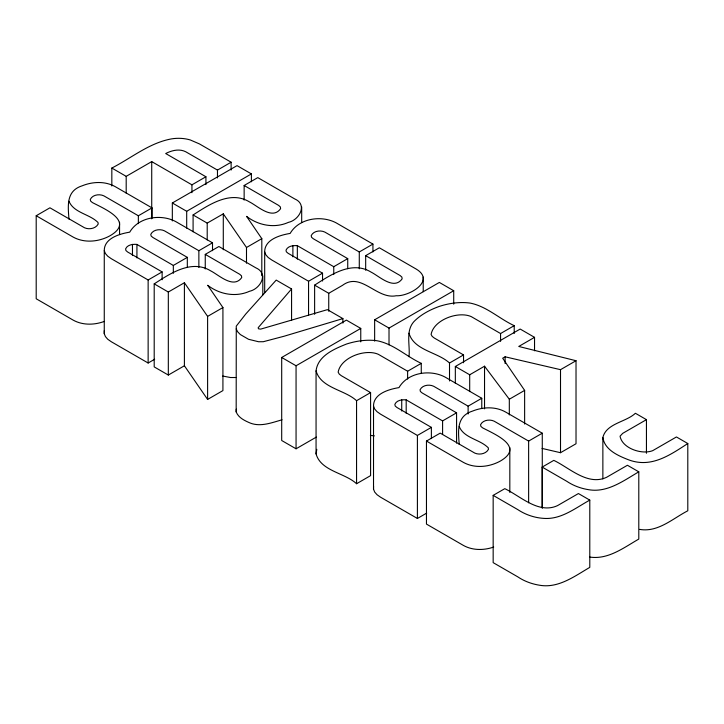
<?xml version="1.0" encoding="UTF-8"?>
<svg xmlns="http://www.w3.org/2000/svg" width="724" height="724" viewBox="0 0 724 724"><rect width="100%" height="100%" fill="white"/><g stroke="black" fill="none" stroke-linecap="round" stroke-linejoin="round"><path stroke-width="1.09" d="M154.665 359.249L148.139 363.014L111.306 341.746L107.767 339.266L105.423 336.588L104.265 333.719L104.265 250.685C104.12 238.16 119.822 233.807 129.723 232.16C138.501 216.965 160.846 213.707 175.67 221.553L212.512 242.821L212.512 250.676M104.265 333.719L104.292 330.642M264.685 292.342L264.685 251.952C264.541 239.427 280.242 235.074 290.143 233.427C298.922 218.232 321.266 214.974 336.09 222.82L372.932 244.088L372.932 251.943M426.717 513.09L417.404 518.475L380.562 497.207L377.032 494.718L374.679 492.049L373.521 489.171L373.521 406.137C373.376 393.612 389.078 389.259 398.978 387.612C407.757 372.417 430.11 369.168 444.934 377.005L481.768 398.272L481.768 408.372M373.521 489.171L373.548 486.103M68.979 219.173C67.848 205.145 66.282 190.783 82.21 185.797C92.645 181.561 105.134 181.018 115.17 186.62L152.004 207.888L152.004 217.987M205.254 268.975L205.254 254.386L218.901 246.513L255.789 267.808C269.093 273.464 260.305 288.985 249.545 291.265C235.716 297.474 219.499 294.424 207.688 285.274L222.92 307.555L222.92 390.589L207.607 399.431L184.403 365.774L184.403 282.74L168.321 292.025L154.203 283.871L154.203 366.896L168.321 375.05L184.403 365.774M244.142 200.077L244.142 185.489L257.789 177.615L294.677 198.91C307.981 204.566 299.193 220.087 288.433 222.358C274.613 228.576 258.387 225.526 246.576 216.376L261.807 238.658L261.807 275.681M365.674 270.242L365.674 255.653L379.322 247.78L416.209 269.075C436.056 280.975 408.924 296.559 396.254 295.745C376.552 299.745 361.113 271.4 342.488 285.356L328.741 293.292L314.623 285.138L314.623 314.307M459.242 444.5C458.111 430.463 456.554 416.101 472.482 411.114C482.908 406.879 495.397 406.336 505.433 411.938L542.276 433.205L542.276 508.384M152.004 207.888L138.356 215.77L103.912 195.878C99.487 193.724 92.554 194.647 90.283 199.426L90.627 201.064L92.364 202.548C105.532 209.39 134.429 221.444 110.211 235.662C99.061 241.87 84.563 243.382 73.133 237.065L36.2 215.743L36.2 298.768L73.133 320.099C82.59 325.393 94.355 325.139 104.319 321.411M542.276 433.205L528.629 441.088L494.175 421.196C489.75 419.042 482.827 419.965 480.546 424.744L480.89 426.382L482.627 427.866C495.795 434.708 524.692 446.762 500.474 460.98C489.324 467.188 474.826 468.7 463.396 462.383L426.463 441.061L426.463 524.095L463.396 545.416C472.582 550.566 483.958 550.457 493.714 547.045M282.07 419.802C271.219 422.816 259.536 427.613 248.549 422.327C243.626 420.119 238.223 417.25 236.178 411.92L236.268 326.126L245.708 314.071L276.206 280.098L291.573 288.966L291.573 320.379M236.178 411.92L236.268 409.16M421.268 363.348L407.621 371.222L378.317 354.308C365.122 348.452 340.633 357.629 338.153 372.154L339.221 374.064L341.294 375.684L370.588 392.598L370.588 475.632L356.561 483.732C344.814 472.772 320.904 471.197 316.062 453.912L316.062 370.878C317.791 355.846 334.244 348.95 346.579 344.009C356.344 340.895 366.715 339.393 376.923 340.723C393.521 343.837 406.282 356.416 421.268 363.348L421.268 373.439M316.062 453.912L316.804 449.333M409.015 356.751C410.291 344.778 404.924 329.637 415.223 320.325C422.11 313.845 430.69 309.492 439.531 306.324C449.296 303.211 459.668 301.709 469.876 303.03C486.465 306.152 499.234 318.732 514.212 325.655L514.212 333.511M602.866 478.935L602.866 437.468C606.296 423.296 626.043 422.164 635.391 413.268L646.442 419.649L646.442 453.278M291.573 288.966L258.169 327.701L258.459 328.796L260.658 329.13L327.411 309.655L342.914 318.605L342.914 323.094M111.831 186.005L111.831 168.049C131.478 157.995 149.379 142.827 171.651 138.863A25.349 14.634 0 0 1 190.285 139.958L199.39 143.895L231.119 162.212L231.119 170.068M36.2 215.743L49.938 207.806L84.536 227.779C89.061 229.816 95.767 228.648 98.211 224.015L97.966 222.413L96.319 220.974C87.993 213.924 73.405 212.232 68.979 201.227M111.831 168.049L126.193 176.348L151.723 161.606L191.941 184.828L205.924 176.756L205.924 184.611M205.924 176.756L165.696 153.533C171.778 150.393 179.326 148.501 185.742 151.768L217.472 170.095L231.119 162.212M172.33 220.938L172.33 202.982L237.038 165.633L251.4 173.923L251.4 181.778M172.33 202.982L186.692 211.281L251.4 173.923M193.091 231.798L193.091 214.965C209.028 204.711 230.386 190.186 249.536 201.942C257.663 205.987 272.333 220.349 280.604 208.684L280.351 206.928L278.64 205.408L244.142 185.489M193.091 214.965L207.209 223.119L223.291 213.842L246.495 247.499L246.495 263.201M104.265 250.685L105.423 253.554L107.767 256.233L111.306 258.712L148.139 279.98L162.122 271.907L162.122 279.763M162.122 271.907L127.668 252.024L125.94 250.54L125.596 248.893C127.379 244.685 132.899 244.024 136.927 244.422L173.335 265.437L187.317 257.364L187.317 267.464M187.317 257.364L152.864 237.472L151.126 235.997L150.782 234.35C153.063 229.58 159.986 228.657 164.411 230.811L198.865 250.703L212.512 242.821M154.203 283.871C170.14 273.609 191.498 259.083 210.648 270.839C218.775 274.885 233.445 289.247 241.716 277.582L241.463 275.826L239.753 274.306L205.254 254.386M246.495 247.499L261.807 238.658M207.607 399.431L207.607 316.397L222.92 307.555M264.685 251.952L265.844 254.821L268.188 257.5L271.726 259.979L308.56 281.247L322.542 273.174L322.542 281.03M322.542 273.174L288.089 253.291L286.351 251.807L286.016 250.16C287.799 245.952 293.32 245.291 297.347 245.689L333.755 266.704L347.737 258.631L347.737 268.731M347.737 258.631L313.284 238.739L311.546 237.264L311.202 235.617C313.483 230.847 320.406 229.924 324.832 232.078L359.285 251.97L372.932 244.088M314.623 285.138C330.56 274.876 351.918 260.35 371.068 272.106C379.195 276.152 393.856 290.514 402.137 278.849L401.883 277.093L400.173 275.572L365.674 255.653M316.343 437.088L296.062 448.799L281.699 440.509L281.699 357.475L346.398 320.117L360.76 328.415L360.76 341.882M374.643 341.113L374.643 319.791L439.35 282.432L453.713 290.731L453.713 304.189M281.699 357.475L296.062 365.765L360.76 328.415M374.643 319.791L389.014 328.081L453.713 290.731M316.062 370.878C320.904 388.164 344.814 389.738 356.561 400.698L370.588 392.598M409.015 333.194C413.857 350.479 437.767 352.054 449.514 363.014L463.541 354.914L463.541 362.769M463.541 354.914L434.246 337.999L432.174 336.37L431.106 334.47C433.576 319.945 458.075 310.768 471.27 316.623L500.565 333.538L514.212 325.655M455.333 383.313L455.333 366.489L520.176 329.049L534.538 337.339L534.538 350.805M455.333 366.489L469.695 374.779L484.537 366.208L509.316 399.232L509.316 414.942M534.538 337.339L518.746 346.461L576.023 360.724L576.023 443.749L560.512 452.708L542.05 448.418M576.023 360.724L560.512 369.674L505.117 356.805L502.682 358.217L524.629 390.39L524.629 424.056M373.521 406.137L374.679 409.015L377.032 411.694L380.562 414.173L417.404 435.441L431.377 427.368L431.377 438.59M431.377 427.368L396.933 407.476L395.195 405.992L394.852 404.354C396.643 400.137 402.155 399.476 406.191 399.874L442.59 420.897L456.572 412.825L456.572 443.115M456.572 412.825L422.128 392.933L420.391 391.449L420.038 389.811C422.318 385.041 429.251 384.109 433.676 386.263L468.12 406.155L481.768 398.272M426.463 441.061L440.21 433.124L474.799 453.097C479.324 455.134 486.03 453.966 488.474 449.333L488.229 447.731L486.591 446.292C478.265 439.242 463.668 437.549 459.242 426.545M509.316 399.232L524.629 390.39M493.162 495.379L504.791 488.664C520.393 496.067 538.674 514.366 557.516 505.624L578.422 493.551L589.789 500.112L589.789 567.372C574.63 576.214 558.313 588.54 539.588 585.236C531.841 584.015 524.266 581.227 517.76 576.838L493.162 562.639L493.162 495.379L517.76 509.587C525.47 514.728 534.593 517.823 543.842 518.384C561.181 519.687 575.508 507.958 589.789 500.112M542.167 507.443L542.167 467.089L553.806 460.373C569.399 467.776 587.689 486.076 606.522 477.333L627.427 465.261L638.794 471.822L638.794 539.072C623.862 547.606 608.042 559.924 589.662 557.046M646.442 419.649L622.712 433.35L620.052 436.201C622.151 448.283 641.745 454.962 652.704 450.663L676.433 436.961L687.8 443.522L687.8 510.782C672.677 518.574 657.953 532.638 639.536 529.371M638.794 471.822C623.645 480.664 607.318 492.99 588.594 489.686C580.856 488.465 573.281 485.677 566.765 481.288L542.167 467.089M687.8 443.522C669.13 455.695 650.559 468.482 627.916 459.559C617.708 455.541 604.558 449.676 602.866 437.468M342.914 318.605L284.161 336.217L263.274 341.719L258.568 341.746L248.549 339.294L240.359 334.569L237.635 331.764L236.178 328.886M235.834 377.512L230.54 377.53L222.784 376.055M370.389 435.396L374.399 435.884M184.403 282.74L207.607 316.397M560.512 369.674L560.512 452.708M528.629 441.088L528.629 502.8M509.823 447.559L509.823 492.447M505.117 356.805L505.117 363.538M500.565 333.538L500.565 341.393M484.537 366.208L484.537 408.852M469.695 374.779L469.695 391.612M468.12 406.155L468.12 414.01M449.514 363.014L449.514 380.969M442.59 420.897L442.59 434.355M423.223 277.084L423.223 291.672M417.404 435.441L417.404 518.475M407.621 371.222L407.621 379.077M406.191 399.874L406.191 413.341M401.729 399.802L401.729 411.024M389.014 328.081L389.014 344.914M359.285 251.97L359.285 268.794M356.561 400.698L356.561 483.732M333.755 266.704L333.755 274.559M328.741 293.292L328.741 311.239M308.56 281.247L308.56 314.913M301.691 206.919L301.691 222.63M297.347 245.689L297.347 259.147M296.062 365.765L296.062 448.799M292.885 245.617L292.885 256.839M262.803 275.817L262.803 294.894M223.291 213.842L223.291 249.744M217.472 170.095L217.472 177.95M207.209 223.119L207.209 239.952M198.865 250.703L198.865 267.527M191.941 184.828L191.941 192.684M186.692 211.281L186.692 228.105M173.335 265.437L173.335 273.292M168.321 292.025L168.321 375.05M151.723 161.606L151.723 218.829M148.139 279.98L148.139 363.014M138.356 215.77L138.356 223.625M136.927 244.422L136.927 257.88M132.465 244.35L132.465 255.572M126.193 176.348L126.193 193.172M119.56 222.241L119.56 234.585"/></g></svg>
